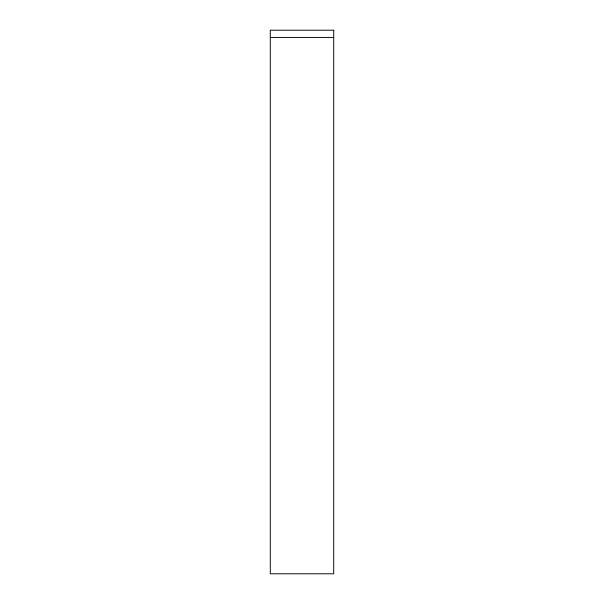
<?xml version="1.0" encoding="UTF-8"?>
<svg xmlns="http://www.w3.org/2000/svg" width="604" height="604" viewBox="0 0 604 604"><rect width="100%" height="100%" fill="white"/><g stroke="black" fill="none" stroke-linecap="round" stroke-linejoin="round"><path stroke-width="0.91" d="M270.29 37.448L333.71 37.448M333.71 30.2L270.29 30.2L270.29 573.8L333.71 573.8L333.71 30.2"/></g></svg>
